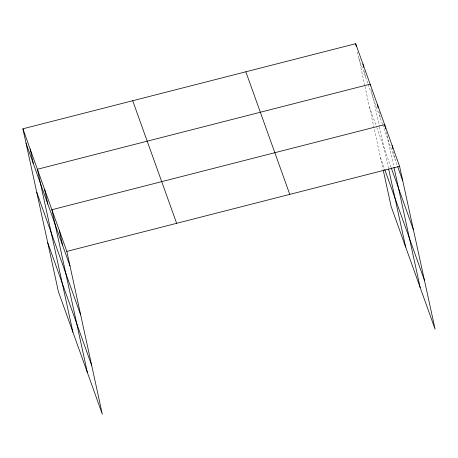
<?xml version="1.0" encoding="UTF-8"?>
<svg xmlns="http://www.w3.org/2000/svg" width="458" height="458" viewBox="0 0 458 458"><rect width="100%" height="100%" fill="white"/><g stroke="black" fill="none" stroke-linecap="round" stroke-linejoin="round"><path stroke-width="0.34" stroke-dasharray="2.29 1.72" d="M358.832 58.269L367.951 83.717M368.186 84.369L382.447 124.175M382.682 124.828L397.458 166.077M369.509 107.218L376.287 126.139M376.757 127.444L391.246 167.903M380.501 157.649L384.474 168.739M393.479 151.701L395.294 160.025M386.163 131.555L393.84 166.758M378.915 111.328L380.575 118.954M371.364 89.711L379.344 126.305M379.493 126.992L388.521 168.401M364.419 70.87L366.079 78.495M357.475 52.029L364.849 85.846M364.997 86.533L383.06 169.368"/><path stroke-width="0.69" d="M22.9 128.807L66.828 251.402L102.34 414.295L58.418 291.7L22.9 128.807L355.66 43.705L399.582 166.3L435.1 329.193L391.172 206.598L383.209 170.055M66.828 251.402L399.582 166.3M397.699 166.746L402.759 180.864M391.246 167.903L413.431 229.813M384.709 169.391L424.429 280.244M245.849 71.791L289.777 194.387M132.711 100.726L176.639 223.321M26.077 143.371L70 265.966M36.749 192.32L80.671 314.915M47.741 242.751L91.669 365.347M392.117 145.461L392.872 148.93M385.556 128.778L384.651 124.622L51.891 209.724L87.409 372.612M393.989 167.451L420.163 287.51M377.403 104.39L378.159 107.859M370.459 85.549L370.156 84.163L37.396 169.265L72.914 332.153M388.67 169.088L405.668 247.051M362.908 63.937L363.663 67.4M355.66 43.705L356.261 46.481M59.357 230.563L62.534 245.127M44.644 189.492L47.821 204.056M30.148 149.039L33.325 163.603"/></g></svg>
